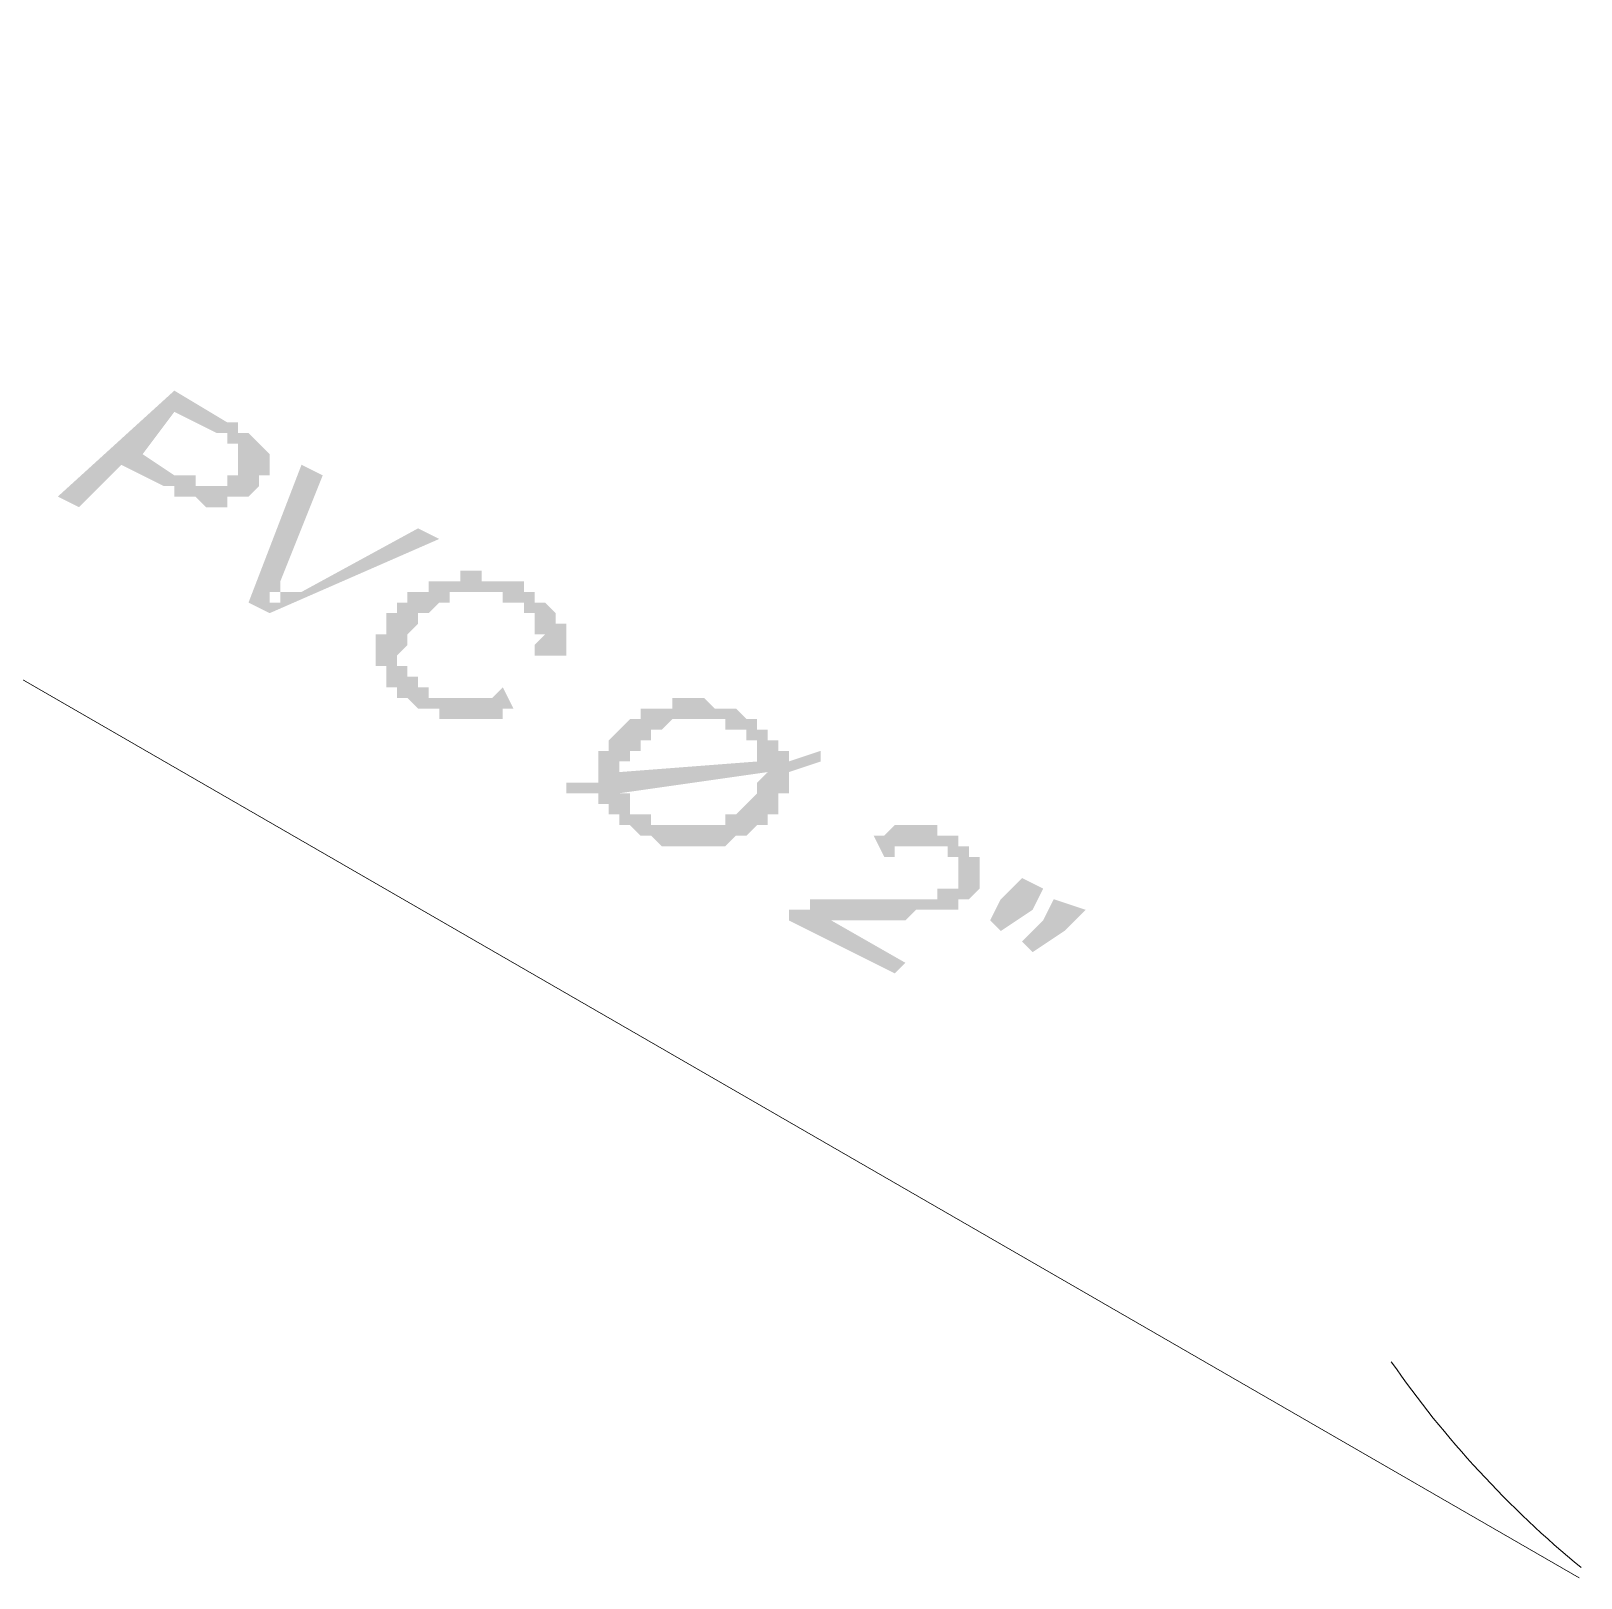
# Model space of a CAD drawing. Header units: metres. Extents: x 0 to 1935, y 0 to 1529.
# Drawn here: x 1889.8471 to 1889.9707, y 1481.8697 to 1481.9932 of the extents above; entities that cross this region are included whole.
import ezdxf

# ---------------------------------------------------------------- set-up
doc = ezdxf.new("R2010")
doc.units = ezdxf.units.M
doc.header["$LTSCALE"] = 0.005
doc.layers.add("PDF_Tub. de desague 4''", color=7, linetype='Continuous', true_color=0x002595)

msp = doc.modelspace()

# ---------------------------------------------------------------- hatches: boundary and pattern name
at = {"layer": "PDF_Tub. de desague 4''", "lineweight": 9}
h = msp.add_hatch(color=256, dxfattribs=at)
h.paths.add_polyline_path([(1889.849191719223, 1481.956011453215), (1889.858491236131, 1481.964465559495), (1889.862718289271, 1481.961929327611), (1889.862718289271, 1481.961929327611), (1889.863563699899, 1481.961929327611), (1889.863563699899, 1481.961929327611), (1889.863563699899, 1481.961929327611), (1889.863563699899, 1481.961083916983), (1889.864409110527, 1481.961083916983), (1889.864409110527, 1481.961083916983), (1889.864409110527, 1481.961083916983), (1889.864409110527, 1481.961083916983), (1889.864409110527, 1481.961083916983), (1889.864409110527, 1481.961083916983), (1889.864409110527, 1481.961083916983), (1889.865254521155, 1481.960238506355), (1889.865254521155, 1481.960238506355), (1889.865254521155, 1481.960238506355), (1889.865254521155, 1481.960238506355), (1889.865254521155, 1481.960238506355), (1889.865254521155, 1481.960238506355), (1889.865254521155, 1481.960238506355), (1889.866099931783, 1481.959393095727), (1889.866099931783, 1481.959393095727), (1889.866099931783, 1481.959393095727), (1889.866099931783, 1481.959393095727), (1889.866099931783, 1481.959393095727), (1889.866099931783, 1481.959393095727), (1889.866099931783, 1481.958547685099), (1889.866099931783, 1481.958547685099), (1889.866099931783, 1481.958547685099), (1889.866099931783, 1481.958547685099), (1889.866099931783, 1481.958547685099), (1889.866099931783, 1481.958547685099), (1889.866099931783, 1481.957702274471), (1889.866099931783, 1481.957702274471), (1889.866099931783, 1481.957702274471), (1889.866099931783, 1481.957702274471), (1889.865254521155, 1481.957702274471), (1889.865254521155, 1481.957702274471), (1889.865254521155, 1481.956856863843), (1889.865254521155, 1481.956856863843), (1889.865254521155, 1481.956856863843), (1889.865254521155, 1481.956856863843), (1889.865254521155, 1481.956856863843), (1889.865254521155, 1481.956856863843), (1889.865254521155, 1481.956856863843), (1889.864409110527, 1481.956011453215), (1889.864409110527, 1481.956011453215), (1889.864409110527, 1481.956011453215), (1889.864409110527, 1481.956011453215), (1889.864409110527, 1481.956011453215), (1889.863563699899, 1481.956011453215), (1889.863563699899, 1481.956011453215), (1889.863563699899, 1481.956011453215), (1889.863563699899, 1481.956011453215), (1889.863563699899, 1481.956011453215), (1889.862718289271, 1481.956011453215), (1889.862718289271, 1481.955166042587), (1889.862718289271, 1481.955166042587), (1889.862718289271, 1481.955166042587), (1889.861872878643, 1481.955166042587), (1889.861872878643, 1481.955166042587), (1889.861872878643, 1481.955166042587), (1889.861872878643, 1481.955166042587), (1889.861872878643, 1481.955166042587), (1889.861872878643, 1481.955166042587), (1889.861027468015, 1481.955166042587), (1889.861027468015, 1481.955166042587), (1889.861027468015, 1481.955166042587), (1889.861027468015, 1481.955166042587), (1889.861027468015, 1481.955166042587), (1889.860182057387, 1481.956011453215), (1889.860182057387, 1481.956011453215), (1889.860182057387, 1481.956011453215), (1889.860182057387, 1481.956011453215), (1889.859336646759, 1481.956011453215), (1889.859336646759, 1481.956011453215), (1889.859336646759, 1481.956011453215), (1889.859336646759, 1481.956011453215), (1889.858491236131, 1481.956011453215), (1889.858491236131, 1481.956011453215), (1889.858491236131, 1481.956011453215), (1889.858491236131, 1481.956856863843), (1889.857645825503, 1481.956856863843), (1889.857645825503, 1481.956856863843), (1889.857645825503, 1481.956856863843), (1889.854264182991, 1481.958547685099), (1889.850882540479, 1481.955166042587)], flags=0)
h.paths.add_polyline_path([(1889.855955004247, 1481.959393095727), (1889.858491236131, 1481.957702274471), (1889.859336646759, 1481.957702274471), (1889.859336646759, 1481.957702274471), (1889.859336646759, 1481.957702274471), (1889.859336646759, 1481.957702274471), (1889.860182057387, 1481.957702274471), (1889.860182057387, 1481.956856863843), (1889.860182057387, 1481.956856863843), (1889.860182057387, 1481.956856863843), (1889.861027468015, 1481.956856863843), (1889.861027468015, 1481.956856863843), (1889.861027468015, 1481.956856863843), (1889.861027468015, 1481.956856863843), (1889.861027468015, 1481.956856863843), (1889.861872878643, 1481.956856863843), (1889.861872878643, 1481.956856863843), (1889.861872878643, 1481.956856863843), (1889.861872878643, 1481.956856863843), (1889.861872878643, 1481.956856863843), (1889.862718289271, 1481.956856863843), (1889.862718289271, 1481.956856863843), (1889.862718289271, 1481.956856863843), (1889.862718289271, 1481.957702274471), (1889.862718289271, 1481.957702274471), (1889.863563699899, 1481.957702274471), (1889.863563699899, 1481.957702274471), (1889.863563699899, 1481.957702274471), (1889.863563699899, 1481.957702274471), (1889.863563699899, 1481.958547685099), (1889.863563699899, 1481.958547685099), (1889.863563699899, 1481.958547685099), (1889.863563699899, 1481.958547685099), (1889.863563699899, 1481.958547685099), (1889.863563699899, 1481.958547685099), (1889.863563699899, 1481.958547685099), (1889.863563699899, 1481.959393095727), (1889.863563699899, 1481.959393095727), (1889.863563699899, 1481.959393095727), (1889.863563699899, 1481.959393095727), (1889.863563699899, 1481.959393095727), (1889.863563699899, 1481.959393095727), (1889.863563699899, 1481.960238506355), (1889.863563699899, 1481.960238506355), (1889.863563699899, 1481.960238506355), (1889.863563699899, 1481.960238506355), (1889.862718289271, 1481.960238506355), (1889.862718289271, 1481.960238506355), (1889.862718289271, 1481.960238506355), (1889.862718289271, 1481.960238506355), (1889.862718289271, 1481.961083916983), (1889.861872878643, 1481.961083916983), (1889.861872878643, 1481.961083916983), (1889.858491236131, 1481.962774738239)], flags=0)
for points in [[(1889.864409110527, 1481.947557024423), (1889.868636163667, 1481.958547362587), (1889.870326984923, 1481.957701951959), (1889.866945342411, 1481.949247845679), (1889.866945342411, 1481.949247845679), (1889.866945342411, 1481.949247845679), (1889.866945342411, 1481.949247845679), (1889.866945342411, 1481.949247845679), (1889.866945342411, 1481.948402435051), (1889.866945342411, 1481.948402435051), (1889.866945342411, 1481.948402435051), (1889.866945342411, 1481.948402435051), (1889.866945342411, 1481.948402435051), (1889.866099931783, 1481.948402435051), (1889.866099931783, 1481.947557024423), (1889.866099931783, 1481.947557024423), (1889.866099931783, 1481.947557024423), (1889.866099931783, 1481.947557024423), (1889.866945342411, 1481.947557024423), (1889.866945342411, 1481.948402435051), (1889.866945342411, 1481.948402435051), (1889.866945342411, 1481.948402435051), (1889.866945342411, 1481.948402435051), (1889.867790753039, 1481.948402435051), (1889.867790753039, 1481.948402435051), (1889.867790753039, 1481.948402435051), (1889.867790753039, 1481.948402435051), (1889.868636163667, 1481.948402435051), (1889.868636163667, 1481.948402435051), (1889.868636163667, 1481.948402435051), (1889.877935680575, 1481.953474898819), (1889.879626501831, 1481.952629488191), (1889.866099931783, 1481.946711613795)], [(1889.884699825631, 1481.940793416887), (1889.885545236259, 1481.939102595631), (1889.885545236259, 1481.939102595631), (1889.885545236259, 1481.939102595631), (1889.885545236259, 1481.939102595631), (1889.885545236259, 1481.939102595631), (1889.884699825631, 1481.939102595631), (1889.884699825631, 1481.939102595631), (1889.884699825631, 1481.939102595631), (1889.884699825631, 1481.938257185003), (1889.883854415003, 1481.938257185003), (1889.883854415003, 1481.938257185003), (1889.883854415003, 1481.938257185003), (1889.883854415003, 1481.938257185003), (1889.883854415003, 1481.938257185003), (1889.883009004375, 1481.938257185003), (1889.883009004375, 1481.938257185003), (1889.883009004375, 1481.938257185003), (1889.883009004375, 1481.938257185003), (1889.882163593747, 1481.938257185003), (1889.882163593747, 1481.938257185003), (1889.882163593747, 1481.938257185003), (1889.882163593747, 1481.938257185003), (1889.882163593747, 1481.938257185003), (1889.881318183119, 1481.938257185003), (1889.881318183119, 1481.938257185003), (1889.881318183119, 1481.938257185003), (1889.881318183119, 1481.938257185003), (1889.880472772491, 1481.938257185003), (1889.880472772491, 1481.938257185003), (1889.880472772491, 1481.938257185003), (1889.880472772491, 1481.938257185003), (1889.880472772491, 1481.938257185003), (1889.879627361863, 1481.938257185003), (1889.879627361863, 1481.938257185003), (1889.879627361863, 1481.938257185003), (1889.879627361863, 1481.939102595631), (1889.878781951234, 1481.939102595631), (1889.878781951234, 1481.939102595631), (1889.878781951234, 1481.939102595631), (1889.878781951234, 1481.939102595631), (1889.877936540606, 1481.939102595631), (1889.877936540606, 1481.939102595631), (1889.877936540606, 1481.939102595631), (1889.877936540606, 1481.939102595631), (1889.877936540606, 1481.939102595631), (1889.877091129978, 1481.939948006259), (1889.877091129978, 1481.939948006259), (1889.877091129978, 1481.939948006259), (1889.877091129978, 1481.939948006259), (1889.877091129978, 1481.939948006259), (1889.87624571935, 1481.939948006259), (1889.87624571935, 1481.939948006259), (1889.87624571935, 1481.940793416887), (1889.87624571935, 1481.940793416887), (1889.87624571935, 1481.940793416887), (1889.87624571935, 1481.940793416887), (1889.875400308722, 1481.940793416887), (1889.875400308722, 1481.940793416887), (1889.875400308722, 1481.941638827515), (1889.875400308722, 1481.941638827515), (1889.875400308722, 1481.941638827515), (1889.875400308722, 1481.941638827515), (1889.875400308722, 1481.941638827515), (1889.875400308722, 1481.941638827515), (1889.875400308722, 1481.941638827515), (1889.875400308722, 1481.942484238143), (1889.874554898094, 1481.942484238143), (1889.874554898094, 1481.942484238143), (1889.874554898094, 1481.942484238143), (1889.874554898094, 1481.942484238143), (1889.874554898094, 1481.942484238143), (1889.874554898094, 1481.943329648771), (1889.874554898094, 1481.943329648771), (1889.874554898094, 1481.943329648771), (1889.874554898094, 1481.943329648771), (1889.874554898094, 1481.943329648771), (1889.874554898094, 1481.944175059399), (1889.874554898094, 1481.944175059399), (1889.874554898094, 1481.944175059399), (1889.874554898094, 1481.944175059399), (1889.874554898094, 1481.944175059399), (1889.874554898094, 1481.945020470027), (1889.874554898094, 1481.945020470027), (1889.874554898094, 1481.945020470027), (1889.875400308722, 1481.945020470027), (1889.875400308722, 1481.945020470027), (1889.875400308722, 1481.945020470027), (1889.875400308722, 1481.945865880655), (1889.875400308722, 1481.945865880655), (1889.875400308722, 1481.945865880655), (1889.875400308722, 1481.945865880655), (1889.875400308722, 1481.945865880655), (1889.875400308722, 1481.945865880655), (1889.875400308722, 1481.946711291283), (1889.875400308722, 1481.946711291283), (1889.87624571935, 1481.946711291283), (1889.87624571935, 1481.946711291283), (1889.87624571935, 1481.946711291283), (1889.87624571935, 1481.946711291283), (1889.87624571935, 1481.947556701911), (1889.87624571935, 1481.947556701911), (1889.87624571935, 1481.947556701911), (1889.877091129978, 1481.947556701911), (1889.877091129978, 1481.947556701911), (1889.877091129978, 1481.947556701911), (1889.877091129978, 1481.947556701911), (1889.877091129978, 1481.948402112539), (1889.877091129978, 1481.948402112539), (1889.877936540606, 1481.948402112539), (1889.877936540606, 1481.948402112539), (1889.877936540606, 1481.948402112539), (1889.877936540606, 1481.948402112539), (1889.877936540606, 1481.948402112539), (1889.877936540606, 1481.948402112539), (1889.878781951234, 1481.948402112539), (1889.878781951234, 1481.949247523167), (1889.878781951234, 1481.949247523167), (1889.878781951234, 1481.949247523167), (1889.878781951234, 1481.949247523167), (1889.879627361863, 1481.949247523167), (1889.879627361863, 1481.949247523167), (1889.879627361863, 1481.949247523167), (1889.879627361863, 1481.949247523167), (1889.879627361863, 1481.949247523167), (1889.880472772491, 1481.949247523167), (1889.880472772491, 1481.949247523167), (1889.880472772491, 1481.949247523167), (1889.880472772491, 1481.949247523167), (1889.880472772491, 1481.949247523167), (1889.881318183119, 1481.949247523167), (1889.881318183119, 1481.950092933795), (1889.881318183119, 1481.950092933795), (1889.881318183119, 1481.950092933795), (1889.882163593747, 1481.950092933795), (1889.882163593747, 1481.950092933795), (1889.882163593747, 1481.950092933795), (1889.882163593747, 1481.950092933795), (1889.883009004375, 1481.950092933795), (1889.883009004375, 1481.950092933795), (1889.883009004375, 1481.950092933795), (1889.883009004375, 1481.949247523167), (1889.883854415003, 1481.949247523167), (1889.883854415003, 1481.949247523167), (1889.883854415003, 1481.949247523167), (1889.883854415003, 1481.949247523167), (1889.884699825631, 1481.949247523167), (1889.884699825631, 1481.949247523167), (1889.884699825631, 1481.949247523167), (1889.884699825631, 1481.949247523167), (1889.885545236259, 1481.949247523167), (1889.885545236259, 1481.949247523167), (1889.885545236259, 1481.949247523167), (1889.885545236259, 1481.949247523167), (1889.885545236259, 1481.949247523167), (1889.886390646887, 1481.949247523167), (1889.886390646887, 1481.948402112539), (1889.886390646887, 1481.948402112539), (1889.886390646887, 1481.948402112539), (1889.887236057515, 1481.948402112539), (1889.887236057515, 1481.948402112539), (1889.887236057515, 1481.948402112539), (1889.887236057515, 1481.948402112539), (1889.887236057515, 1481.948402112539), (1889.887236057515, 1481.947556701911), (1889.888081468143, 1481.947556701911), (1889.888081468143, 1481.947556701911), (1889.888081468143, 1481.947556701911), (1889.888081468143, 1481.947556701911), (1889.888081468143, 1481.947556701911), (1889.888081468143, 1481.947556701911), (1889.888926878771, 1481.946711291283), (1889.888926878771, 1481.946711291283), (1889.888926878771, 1481.946711291283), (1889.888926878771, 1481.946711291283), (1889.888926878771, 1481.946711291283), (1889.888926878771, 1481.946711291283), (1889.888926878771, 1481.946711291283), (1889.888926878771, 1481.945865880655), (1889.889772289399, 1481.945865880655), (1889.889772289399, 1481.945865880655), (1889.889772289399, 1481.945865880655), (1889.889772289399, 1481.945865880655), (1889.889772289399, 1481.945865880655), (1889.889772289399, 1481.945020470027), (1889.889772289399, 1481.945020470027), (1889.889772289399, 1481.945020470027), (1889.889772289399, 1481.945020470027), (1889.889772289399, 1481.945020470027), (1889.889772289399, 1481.944175059399), (1889.889772289399, 1481.944175059399), (1889.889772289399, 1481.944175059399), (1889.889772289399, 1481.944175059399), (1889.889772289399, 1481.944175059399), (1889.889772289399, 1481.944175059399), (1889.889772289399, 1481.943329648771), (1889.889772289399, 1481.943329648771), (1889.889772289399, 1481.943329648771), (1889.888926878771, 1481.943329648771), (1889.888926878771, 1481.943329648771), (1889.887236057515, 1481.943329648771), (1889.887236057515, 1481.944175059399), (1889.887236057515, 1481.944175059399), (1889.887236057515, 1481.944175059399), (1889.887236057515, 1481.944175059399), (1889.887236057515, 1481.944175059399), (1889.888081468143, 1481.945020470027), (1889.888081468143, 1481.945020470027), (1889.888081468143, 1481.945020470027), (1889.888081468143, 1481.945020470027), (1889.888081468143, 1481.945020470027), (1889.887236057515, 1481.945020470027), (1889.887236057515, 1481.945865880655), (1889.887236057515, 1481.945865880655), (1889.887236057515, 1481.945865880655), (1889.887236057515, 1481.945865880655), (1889.887236057515, 1481.945865880655), (1889.887236057515, 1481.945865880655), (1889.887236057515, 1481.946711291283), (1889.887236057515, 1481.946711291283), (1889.887236057515, 1481.946711291283), (1889.887236057515, 1481.946711291283), (1889.886390646887, 1481.946711291283), (1889.886390646887, 1481.946711291283), (1889.886390646887, 1481.947556701911), (1889.886390646887, 1481.947556701911), (1889.886390646887, 1481.947556701911), (1889.885545236259, 1481.947556701911), (1889.885545236259, 1481.947556701911), (1889.885545236259, 1481.947556701911), (1889.885545236259, 1481.947556701911), (1889.884699825631, 1481.947556701911), (1889.884699825631, 1481.947556701911), (1889.884699825631, 1481.948402112539), (1889.884699825631, 1481.948402112539), (1889.884699825631, 1481.948402112539), (1889.883854415003, 1481.948402112539), (1889.883854415003, 1481.948402112539), (1889.883854415003, 1481.948402112539), (1889.883854415003, 1481.948402112539), (1889.883009004375, 1481.948402112539), (1889.883009004375, 1481.948402112539), (1889.883009004375, 1481.948402112539), (1889.883009004375, 1481.948402112539), (1889.882163593747, 1481.948402112539), (1889.882163593747, 1481.948402112539), (1889.882163593747, 1481.948402112539), (1889.882163593747, 1481.948402112539), (1889.882163593747, 1481.948402112539), (1889.881318183119, 1481.948402112539), (1889.881318183119, 1481.948402112539), (1889.881318183119, 1481.948402112539), (1889.881318183119, 1481.948402112539), (1889.880472772491, 1481.948402112539), (1889.880472772491, 1481.947556701911), (1889.880472772491, 1481.947556701911), (1889.880472772491, 1481.947556701911), (1889.880472772491, 1481.947556701911), (1889.879627361863, 1481.947556701911), (1889.879627361863, 1481.947556701911), (1889.879627361863, 1481.947556701911), (1889.879627361863, 1481.947556701911), (1889.879627361863, 1481.947556701911), (1889.879627361863, 1481.947556701911), (1889.878781951234, 1481.946711291283), (1889.878781951234, 1481.946711291283), (1889.878781951234, 1481.946711291283), (1889.878781951234, 1481.946711291283), (1889.878781951234, 1481.946711291283), (1889.878781951234, 1481.946711291283), (1889.877936540606, 1481.946711291283), (1889.877936540606, 1481.945865880655), (1889.877936540606, 1481.945865880655), (1889.877936540606, 1481.945865880655), (1889.877936540606, 1481.945865880655), (1889.877936540606, 1481.945865880655), (1889.877936540606, 1481.945865880655), (1889.877091129978, 1481.945020470027), (1889.877091129978, 1481.945020470027), (1889.877091129978, 1481.945020470027), (1889.877091129978, 1481.945020470027), (1889.877091129978, 1481.945020470027), (1889.877091129978, 1481.945020470027), (1889.877091129978, 1481.945020470027), (1889.877091129978, 1481.944175059399), (1889.877091129978, 1481.944175059399), (1889.877091129978, 1481.944175059399), (1889.877091129978, 1481.944175059399), (1889.877091129978, 1481.944175059399), (1889.877091129978, 1481.944175059399), (1889.87624571935, 1481.943329648771), (1889.87624571935, 1481.943329648771), (1889.87624571935, 1481.943329648771), (1889.87624571935, 1481.943329648771), (1889.87624571935, 1481.943329648771), (1889.87624571935, 1481.942484238143), (1889.877091129978, 1481.942484238143), (1889.877091129978, 1481.942484238143), (1889.877091129978, 1481.942484238143), (1889.877091129978, 1481.942484238143), (1889.877091129978, 1481.942484238143), (1889.877091129978, 1481.942484238143), (1889.877091129978, 1481.941638827515), (1889.877091129978, 1481.941638827515), (1889.877091129978, 1481.941638827515), (1889.877091129978, 1481.941638827515), (1889.877091129978, 1481.941638827515), (1889.877936540606, 1481.941638827515), (1889.877936540606, 1481.940793416887), (1889.877936540606, 1481.940793416887), (1889.877936540606, 1481.940793416887), (1889.877936540606, 1481.940793416887), (1889.877936540606, 1481.940793416887), (1889.878781951234, 1481.940793416887), (1889.878781951234, 1481.940793416887), (1889.878781951234, 1481.939948006259), (1889.878781951234, 1481.939948006259), (1889.879627361863, 1481.939948006259), (1889.879627361863, 1481.939948006259), (1889.879627361863, 1481.939948006259), (1889.879627361863, 1481.939948006259), (1889.879627361863, 1481.939948006259), (1889.880472772491, 1481.939948006259), (1889.880472772491, 1481.939948006259), (1889.880472772491, 1481.939948006259), (1889.880472772491, 1481.939948006259), (1889.881318183119, 1481.939948006259), (1889.881318183119, 1481.939948006259), (1889.881318183119, 1481.939948006259), (1889.881318183119, 1481.939948006259), (1889.882163593747, 1481.939948006259), (1889.882163593747, 1481.939948006259), (1889.882163593747, 1481.939948006259), (1889.882163593747, 1481.939948006259), (1889.882163593747, 1481.939948006259), (1889.883009004375, 1481.939948006259), (1889.883009004375, 1481.939948006259), (1889.883009004375, 1481.939948006259), (1889.883009004375, 1481.939948006259), (1889.883854415003, 1481.939948006259), (1889.883854415003, 1481.939948006259), (1889.883854415003, 1481.939948006259), (1889.883854415003, 1481.939948006259), (1889.883854415003, 1481.939948006259), (1889.884699825631, 1481.940793416887), (1889.884699825631, 1481.940793416887), (1889.884699825631, 1481.940793416887)], [(1889.916827149558, 1481.918811880527), (1889.91598173893, 1481.9179664699), (1889.90752763265, 1481.922193523039), (1889.90752763265, 1481.922193523039), (1889.90752763265, 1481.923038933668), (1889.90752763265, 1481.923038933668), (1889.908373043278, 1481.923038933668), (1889.908373043278, 1481.923038933668), (1889.908373043278, 1481.923038933668), (1889.908373043278, 1481.923038933668), (1889.908373043278, 1481.923038933668), (1889.909218453906, 1481.923038933668), (1889.909218453906, 1481.923038933668), (1889.909218453906, 1481.923038933668), (1889.909218453906, 1481.923038933668), (1889.909218453906, 1481.923884344295), (1889.910063864534, 1481.923884344295), (1889.910063864534, 1481.923884344295), (1889.910063864534, 1481.923884344295), (1889.910063864534, 1481.923884344295), (1889.910909275162, 1481.923884344295), (1889.910909275162, 1481.923884344295), (1889.910909275162, 1481.923884344295), (1889.910909275162, 1481.923884344295), (1889.910909275162, 1481.923884344295), (1889.91175468579, 1481.923884344295), (1889.91175468579, 1481.923884344295), (1889.91175468579, 1481.923884344295), (1889.91175468579, 1481.923884344295), (1889.91175468579, 1481.923884344295), (1889.912600096418, 1481.923884344295), (1889.912600096418, 1481.923884344295), (1889.912600096418, 1481.923884344295), (1889.913445507046, 1481.923884344295), (1889.913445507046, 1481.923884344295), (1889.913445507046, 1481.923884344295), (1889.913445507046, 1481.923884344295), (1889.914290917674, 1481.923884344295), (1889.914290917674, 1481.923884344295), (1889.914290917674, 1481.923884344295), (1889.915136328302, 1481.923884344295), (1889.915136328302, 1481.923884344295), (1889.915136328302, 1481.923884344295), (1889.91598173893, 1481.923884344295), (1889.91598173893, 1481.923884344295), (1889.91598173893, 1481.923884344295), (1889.91598173893, 1481.923884344295), (1889.916827149558, 1481.923884344295), (1889.916827149558, 1481.923884344295), (1889.916827149558, 1481.923884344295), (1889.916827149558, 1481.923884344295), (1889.917672560186, 1481.923884344295), (1889.917672560186, 1481.923884344295), (1889.917672560186, 1481.923884344295), (1889.917672560186, 1481.923884344295), (1889.917672560186, 1481.923884344295), (1889.918517970814, 1481.923884344295), (1889.918517970814, 1481.923884344295), (1889.918517970814, 1481.923884344295), (1889.918517970814, 1481.923884344295), (1889.918517970814, 1481.923884344295), (1889.919363381442, 1481.923884344295), (1889.919363381442, 1481.923884344295), (1889.919363381442, 1481.924729754924), (1889.919363381442, 1481.924729754924), (1889.92020879207, 1481.924729754924), (1889.92020879207, 1481.924729754924), (1889.92020879207, 1481.924729754924), (1889.92020879207, 1481.924729754924), (1889.92020879207, 1481.924729754924), (1889.92020879207, 1481.924729754924), (1889.92020879207, 1481.924729754924), (1889.921054202698, 1481.924729754924), (1889.921054202698, 1481.925575165551), (1889.921054202698, 1481.925575165551), (1889.921054202698, 1481.925575165551), (1889.921054202698, 1481.925575165551), (1889.921054202698, 1481.925575165551), (1889.921054202698, 1481.925575165551), (1889.921054202698, 1481.92642057618), (1889.921054202698, 1481.92642057618), (1889.921054202698, 1481.92642057618), (1889.921054202698, 1481.92642057618), (1889.921054202698, 1481.92642057618), (1889.921054202698, 1481.92642057618), (1889.921054202698, 1481.927265986807), (1889.921054202698, 1481.927265986807), (1889.921054202698, 1481.927265986807), (1889.92020879207, 1481.927265986807), (1889.92020879207, 1481.927265986807), (1889.92020879207, 1481.927265986807), (1889.92020879207, 1481.927265986807), (1889.92020879207, 1481.928111397436), (1889.919363381442, 1481.928111397436), (1889.919363381442, 1481.928111397436), (1889.919363381442, 1481.928111397436), (1889.919363381442, 1481.928111397436), (1889.919363381442, 1481.928111397436), (1889.918517970814, 1481.928111397436), (1889.918517970814, 1481.928111397436), (1889.918517970814, 1481.928111397436), (1889.918517970814, 1481.928111397436), (1889.917672560186, 1481.928111397436), (1889.917672560186, 1481.928111397436), (1889.917672560186, 1481.928111397436), (1889.917672560186, 1481.928111397436), (1889.917672560186, 1481.928111397436), (1889.916827149558, 1481.928111397436), (1889.916827149558, 1481.928111397436), (1889.916827149558, 1481.928111397436), (1889.916827149558, 1481.928111397436), (1889.916827149558, 1481.928111397436), (1889.91598173893, 1481.928111397436), (1889.91598173893, 1481.928111397436), (1889.91598173893, 1481.928111397436), (1889.91598173893, 1481.928111397436), (1889.91598173893, 1481.927265986807), (1889.915136328302, 1481.927265986807), (1889.914290917674, 1481.928956808064), (1889.914290917674, 1481.928956808064), (1889.914290917674, 1481.928956808064), (1889.914290917674, 1481.928956808064), (1889.915136328302, 1481.928956808064), (1889.915136328302, 1481.928956808064), (1889.915136328302, 1481.928956808064), (1889.915136328302, 1481.928956808064), (1889.915136328302, 1481.928956808064), (1889.91598173893, 1481.929802218692), (1889.91598173893, 1481.929802218692), (1889.91598173893, 1481.929802218692), (1889.91598173893, 1481.929802218692), (1889.91598173893, 1481.929802218692), (1889.916827149558, 1481.929802218692), (1889.916827149558, 1481.929802218692), (1889.916827149558, 1481.929802218692), (1889.916827149558, 1481.929802218692), (1889.916827149558, 1481.929802218692), (1889.917672560186, 1481.929802218692), (1889.917672560186, 1481.929802218692), (1889.917672560186, 1481.929802218692), (1889.917672560186, 1481.929802218692), (1889.918517970814, 1481.929802218692), (1889.918517970814, 1481.929802218692), (1889.918517970814, 1481.929802218692), (1889.918517970814, 1481.929802218692), (1889.919363381442, 1481.929802218692), (1889.919363381442, 1481.929802218692), (1889.919363381442, 1481.929802218692), (1889.919363381442, 1481.928956808064), (1889.919363381442, 1481.928956808064), (1889.92020879207, 1481.928956808064), (1889.92020879207, 1481.928956808064), (1889.92020879207, 1481.928956808064), (1889.92020879207, 1481.928956808064), (1889.921054202698, 1481.928956808064), (1889.921054202698, 1481.928956808064), (1889.921054202698, 1481.928111397436), (1889.921054202698, 1481.928111397436), (1889.921054202698, 1481.928111397436), (1889.921899613326, 1481.928111397436), (1889.921899613326, 1481.928111397436), (1889.921899613326, 1481.928111397436), (1889.921899613326, 1481.928111397436), (1889.921899613326, 1481.927265986807), (1889.921899613326, 1481.927265986807), (1889.922745023954, 1481.927265986807), (1889.922745023954, 1481.927265986807), (1889.922745023954, 1481.927265986807), (1889.922745023954, 1481.927265986807), (1889.922745023954, 1481.927265986807), (1889.922745023954, 1481.92642057618), (1889.922745023954, 1481.92642057618), (1889.922745023954, 1481.92642057618), (1889.922745023954, 1481.92642057618), (1889.922745023954, 1481.92642057618), (1889.922745023954, 1481.92642057618), (1889.922745023954, 1481.925575165551), (1889.922745023954, 1481.925575165551), (1889.922745023954, 1481.925575165551), (1889.922745023954, 1481.925575165551), (1889.922745023954, 1481.925575165551), (1889.922745023954, 1481.925575165551), (1889.922745023954, 1481.924729754924), (1889.922745023954, 1481.924729754924), (1889.922745023954, 1481.924729754924), (1889.922745023954, 1481.924729754924), (1889.922745023954, 1481.924729754924), (1889.922745023954, 1481.924729754924), (1889.921899613326, 1481.923884344295), (1889.921899613326, 1481.923884344295), (1889.921899613326, 1481.923884344295), (1889.921899613326, 1481.923884344295), (1889.921899613326, 1481.923884344295), (1889.921899613326, 1481.923884344295), (1889.921899613326, 1481.923884344295), (1889.921054202698, 1481.923884344295), (1889.921054202698, 1481.923038933668), (1889.921054202698, 1481.923038933668), (1889.921054202698, 1481.923038933668), (1889.921054202698, 1481.923038933668), (1889.92020879207, 1481.923038933668), (1889.92020879207, 1481.923038933668), (1889.92020879207, 1481.923038933668), (1889.92020879207, 1481.923038933668), (1889.92020879207, 1481.923038933668), (1889.919363381442, 1481.923038933668), (1889.919363381442, 1481.923038933668), (1889.919363381442, 1481.923038933668), (1889.919363381442, 1481.923038933668), (1889.918517970814, 1481.923038933668), (1889.918517970814, 1481.923038933668), (1889.918517970814, 1481.923038933668), (1889.918517970814, 1481.923038933668), (1889.918517970814, 1481.923038933668), (1889.917672560186, 1481.923038933668), (1889.917672560186, 1481.923038933668), (1889.917672560186, 1481.923038933668), (1889.917672560186, 1481.923038933668), (1889.917672560186, 1481.923038933668), (1889.916827149558, 1481.922193523039), (1889.916827149558, 1481.922193523039), (1889.916827149558, 1481.922193523039), (1889.916827149558, 1481.922193523039), (1889.91598173893, 1481.922193523039), (1889.91598173893, 1481.922193523039), (1889.91598173893, 1481.922193523039), (1889.915136328302, 1481.922193523039), (1889.915136328302, 1481.922193523039), (1889.915136328302, 1481.922193523039), (1889.915136328302, 1481.922193523039), (1889.914290917674, 1481.922193523039), (1889.914290917674, 1481.922193523039), (1889.914290917674, 1481.922193523039), (1889.913445507046, 1481.922193523039), (1889.913445507046, 1481.922193523039), (1889.913445507046, 1481.922193523039), (1889.912600096418, 1481.922193523039), (1889.912600096418, 1481.922193523039), (1889.912600096418, 1481.922193523039), (1889.912600096418, 1481.922193523039), (1889.912600096418, 1481.922193523039), (1889.91175468579, 1481.922193523039), (1889.91175468579, 1481.922193523039), (1889.91175468579, 1481.922193523039), (1889.91175468579, 1481.922193523039), (1889.91175468579, 1481.922193523039), (1889.910909275162, 1481.922193523039), (1889.910909275162, 1481.922193523039), (1889.910909275162, 1481.922193523039), (1889.910909275162, 1481.922193523039), (1889.910909275162, 1481.922193523039)]]:
    msp.add_hatch(color=256, dxfattribs=at).paths.add_polyline_path(points)
h = msp.add_hatch(color=256, dxfattribs=at)
h.paths.add_polyline_path([(1889.907526772618, 1481.934875327483), (1889.910063004502, 1481.935720738111), (1889.910063004502, 1481.934875327483), (1889.907526772618, 1481.934029916855), (1889.907526772618, 1481.934029916855), (1889.907526772618, 1481.934029916855), (1889.907526772618, 1481.934029916855), (1889.907526772618, 1481.933184506227), (1889.907526772618, 1481.933184506227), (1889.907526772618, 1481.933184506227), (1889.907526772618, 1481.933184506227), (1889.907526772618, 1481.933184506227), (1889.907526772618, 1481.932339095599), (1889.907526772618, 1481.932339095599), (1889.907526772618, 1481.932339095599), (1889.90668136199, 1481.932339095599), (1889.90668136199, 1481.932339095599), (1889.90668136199, 1481.932339095599), (1889.90668136199, 1481.932339095599), (1889.90668136199, 1481.931493684971), (1889.90668136199, 1481.931493684971), (1889.90668136199, 1481.931493684971), (1889.90668136199, 1481.931493684971), (1889.90668136199, 1481.931493684971), (1889.90668136199, 1481.931493684971), (1889.90668136199, 1481.930648274343), (1889.905835951362, 1481.930648274343), (1889.905835951362, 1481.930648274343), (1889.905835951362, 1481.930648274343), (1889.905835951362, 1481.930648274343), (1889.905835951362, 1481.930648274343), (1889.905835951362, 1481.930648274343), (1889.905835951362, 1481.929802863715), (1889.904990540734, 1481.929802863715), (1889.904990540734, 1481.929802863715), (1889.904990540734, 1481.929802863715), (1889.904990540734, 1481.929802863715), (1889.904990540734, 1481.929802863715), (1889.904990540734, 1481.929802863715), (1889.904145130106, 1481.928957453087), (1889.904145130106, 1481.928957453087), (1889.904145130106, 1481.928957453087), (1889.904145130106, 1481.928957453087), (1889.904145130106, 1481.928957453087), (1889.903299719478, 1481.928957453087), (1889.903299719478, 1481.928957453087), (1889.903299719478, 1481.928957453087), (1889.903299719478, 1481.928957453087), (1889.903299719478, 1481.928957453087), (1889.90245430885, 1481.928112042459), (1889.90245430885, 1481.928112042459), (1889.90245430885, 1481.928112042459), (1889.90245430885, 1481.928112042459), (1889.90245430885, 1481.928112042459), (1889.901608898222, 1481.928112042459), (1889.901608898222, 1481.928112042459), (1889.901608898222, 1481.928112042459), (1889.901608898222, 1481.928112042459), (1889.900763487594, 1481.928112042459), (1889.900763487594, 1481.928112042459), (1889.900763487594, 1481.928112042459), (1889.900763487594, 1481.928112042459), (1889.900763487594, 1481.928112042459), (1889.899918076966, 1481.928112042459), (1889.899918076966, 1481.928112042459), (1889.899918076966, 1481.928112042459), (1889.899918076966, 1481.928112042459), (1889.899072666338, 1481.928112042459), (1889.899072666338, 1481.928112042459), (1889.899072666338, 1481.928112042459), (1889.899072666338, 1481.928112042459), (1889.89822725571, 1481.928112042459), (1889.89822725571, 1481.928112042459), (1889.89822725571, 1481.928112042459), (1889.89822725571, 1481.928112042459), (1889.897381845082, 1481.928112042459), (1889.897381845082, 1481.928112042459), (1889.897381845082, 1481.928112042459), (1889.897381845082, 1481.928112042459), (1889.896536434454, 1481.928957453087), (1889.896536434454, 1481.928957453087), (1889.896536434454, 1481.928957453087), (1889.896536434454, 1481.928957453087), (1889.896536434454, 1481.928957453087), (1889.895691023826, 1481.928957453087), (1889.895691023826, 1481.928957453087), (1889.895691023826, 1481.928957453087), (1889.895691023826, 1481.928957453087), (1889.895691023826, 1481.928957453087), (1889.894845613198, 1481.929802863715), (1889.894845613198, 1481.929802863715), (1889.894845613198, 1481.929802863715), (1889.894845613198, 1481.929802863715), (1889.894845613198, 1481.929802863715), (1889.89400020257, 1481.929802863715), (1889.89400020257, 1481.929802863715), (1889.89400020257, 1481.929802863715), (1889.89400020257, 1481.930648274343), (1889.89400020257, 1481.930648274343), (1889.893154791942, 1481.930648274343), (1889.893154791942, 1481.930648274343), (1889.893154791942, 1481.930648274343), (1889.893154791942, 1481.930648274343), (1889.893154791942, 1481.930648274343), (1889.893154791942, 1481.931493684971), (1889.893154791942, 1481.931493684971), (1889.893154791942, 1481.931493684971), (1889.893154791942, 1481.931493684971), (1889.893154791942, 1481.931493684971), (1889.892309381314, 1481.931493684971), (1889.892309381314, 1481.932339095599), (1889.892309381314, 1481.932339095599), (1889.892309381314, 1481.932339095599), (1889.892309381314, 1481.932339095599), (1889.88977314943, 1481.932339095599), (1889.88977314943, 1481.933184506227), (1889.892309381314, 1481.933184506227), (1889.892309381314, 1481.934029916855), (1889.892309381314, 1481.934029916855), (1889.892309381314, 1481.934029916855), (1889.892309381314, 1481.934029916855), (1889.892309381314, 1481.934029916855), (1889.892309381314, 1481.934875327483), (1889.892309381314, 1481.934875327483), (1889.892309381314, 1481.934875327483), (1889.892309381314, 1481.934875327483), (1889.892309381314, 1481.934875327483), (1889.892309381314, 1481.934875327483), (1889.892309381314, 1481.935720738111), (1889.892309381314, 1481.935720738111), (1889.892309381314, 1481.935720738111), (1889.892309381314, 1481.935720738111), (1889.892309381314, 1481.935720738111), (1889.893154791942, 1481.935720738111), (1889.893154791942, 1481.935720738111), (1889.893154791942, 1481.936566148739), (1889.893154791942, 1481.936566148739), (1889.893154791942, 1481.936566148739), (1889.893154791942, 1481.936566148739), (1889.893154791942, 1481.936566148739), (1889.893154791942, 1481.936566148739), (1889.89400020257, 1481.937411559367), (1889.89400020257, 1481.937411559367), (1889.89400020257, 1481.937411559367), (1889.89400020257, 1481.937411559367), (1889.89400020257, 1481.937411559367), (1889.89400020257, 1481.937411559367), (1889.89400020257, 1481.937411559367), (1889.894845613198, 1481.938256969995), (1889.894845613198, 1481.938256969995), (1889.894845613198, 1481.938256969995), (1889.894845613198, 1481.938256969995), (1889.894845613198, 1481.938256969995), (1889.894845613198, 1481.938256969995), (1889.895691023826, 1481.938256969995), (1889.895691023826, 1481.938256969995), (1889.895691023826, 1481.939102380623), (1889.895691023826, 1481.939102380623), (1889.895691023826, 1481.939102380623), (1889.896536434454, 1481.939102380623), (1889.896536434454, 1481.939102380623), (1889.896536434454, 1481.939102380623), (1889.896536434454, 1481.939102380623), (1889.896536434454, 1481.939102380623), (1889.897381845082, 1481.939102380623), (1889.897381845082, 1481.939102380623), (1889.897381845082, 1481.939102380623), (1889.897381845082, 1481.939102380623), (1889.897381845082, 1481.939102380623), (1889.89822725571, 1481.939102380623), (1889.89822725571, 1481.939947791251), (1889.89822725571, 1481.939947791251), (1889.89822725571, 1481.939947791251), (1889.899072666338, 1481.939947791251), (1889.899072666338, 1481.939947791251), (1889.899072666338, 1481.939947791251), (1889.899072666338, 1481.939947791251), (1889.899918076966, 1481.939947791251), (1889.899918076966, 1481.939947791251), (1889.899918076966, 1481.939947791251), (1889.899918076966, 1481.939947791251), (1889.900763487594, 1481.939947791251), (1889.900763487594, 1481.939947791251), (1889.900763487594, 1481.939947791251), (1889.900763487594, 1481.939947791251), (1889.900763487594, 1481.939947791251), (1889.901608898222, 1481.939102380623), (1889.901608898222, 1481.939102380623), (1889.901608898222, 1481.939102380623), (1889.901608898222, 1481.939102380623), (1889.90245430885, 1481.939102380623), (1889.90245430885, 1481.939102380623), (1889.90245430885, 1481.939102380623), (1889.90245430885, 1481.939102380623), (1889.903299719478, 1481.939102380623), (1889.903299719478, 1481.939102380623), (1889.903299719478, 1481.939102380623), (1889.903299719478, 1481.939102380623), (1889.903299719478, 1481.939102380623), (1889.904145130106, 1481.938256969995), (1889.904145130106, 1481.938256969995), (1889.904145130106, 1481.938256969995), (1889.904145130106, 1481.938256969995), (1889.904145130106, 1481.938256969995), (1889.904990540734, 1481.938256969995), (1889.904990540734, 1481.938256969995), (1889.904990540734, 1481.938256969995), (1889.904990540734, 1481.937411559367), (1889.904990540734, 1481.937411559367), (1889.905835951362, 1481.937411559367), (1889.905835951362, 1481.937411559367), (1889.905835951362, 1481.937411559367), (1889.905835951362, 1481.937411559367), (1889.905835951362, 1481.937411559367), (1889.905835951362, 1481.937411559367), (1889.905835951362, 1481.936566148739), (1889.90668136199, 1481.936566148739), (1889.90668136199, 1481.936566148739), (1889.90668136199, 1481.936566148739), (1889.90668136199, 1481.936566148739), (1889.90668136199, 1481.936566148739), (1889.90668136199, 1481.935720738111), (1889.90668136199, 1481.935720738111), (1889.90668136199, 1481.935720738111), (1889.90668136199, 1481.935720738111), (1889.907526772618, 1481.935720738111), (1889.907526772618, 1481.934875327483), (1889.907526772618, 1481.934875327483)], flags=0)
h.paths.add_polyline_path([(1889.904990540734, 1481.934875327483), (1889.904990540734, 1481.934875327483), (1889.904990540734, 1481.935720738111), (1889.904990540734, 1481.935720738111), (1889.904990540734, 1481.935720738111), (1889.904990540734, 1481.935720738111), (1889.904990540734, 1481.935720738111), (1889.904990540734, 1481.935720738111), (1889.904990540734, 1481.936566148739), (1889.904990540734, 1481.936566148739), (1889.904990540734, 1481.936566148739), (1889.904145130106, 1481.936566148739), (1889.904145130106, 1481.936566148739), (1889.904145130106, 1481.936566148739), (1889.904145130106, 1481.936566148739), (1889.904145130106, 1481.937411559367), (1889.904145130106, 1481.937411559367), (1889.903299719478, 1481.937411559367), (1889.903299719478, 1481.937411559367), (1889.903299719478, 1481.937411559367), (1889.903299719478, 1481.937411559367), (1889.903299719478, 1481.937411559367), (1889.90245430885, 1481.937411559367), (1889.90245430885, 1481.937411559367), (1889.90245430885, 1481.937411559367), (1889.90245430885, 1481.938256969995), (1889.90245430885, 1481.938256969995), (1889.901608898222, 1481.938256969995), (1889.901608898222, 1481.938256969995), (1889.901608898222, 1481.938256969995), (1889.901608898222, 1481.938256969995), (1889.900763487594, 1481.938256969995), (1889.900763487594, 1481.938256969995), (1889.900763487594, 1481.938256969995), (1889.900763487594, 1481.938256969995), (1889.899918076966, 1481.938256969995), (1889.899918076966, 1481.938256969995), (1889.899918076966, 1481.938256969995), (1889.899918076966, 1481.938256969995), (1889.899072666338, 1481.938256969995), (1889.899072666338, 1481.938256969995), (1889.899072666338, 1481.938256969995), (1889.899072666338, 1481.938256969995), (1889.899072666338, 1481.938256969995), (1889.899072666338, 1481.938256969995), (1889.89822725571, 1481.938256969995), (1889.89822725571, 1481.938256969995), (1889.89822725571, 1481.938256969995), (1889.89822725571, 1481.938256969995), (1889.89822725571, 1481.938256969995), (1889.897381845082, 1481.937411559367), (1889.897381845082, 1481.937411559367), (1889.897381845082, 1481.937411559367), (1889.897381845082, 1481.937411559367), (1889.897381845082, 1481.937411559367), (1889.896536434454, 1481.937411559367), (1889.896536434454, 1481.937411559367), (1889.896536434454, 1481.937411559367), (1889.896536434454, 1481.937411559367), (1889.896536434454, 1481.936566148739), (1889.895691023826, 1481.936566148739), (1889.895691023826, 1481.936566148739), (1889.895691023826, 1481.936566148739), (1889.895691023826, 1481.936566148739), (1889.895691023826, 1481.936566148739), (1889.895691023826, 1481.936566148739), (1889.895691023826, 1481.935720738111), (1889.894845613198, 1481.935720738111), (1889.894845613198, 1481.935720738111), (1889.894845613198, 1481.935720738111), (1889.894845613198, 1481.935720738111), (1889.894845613198, 1481.935720738111), (1889.894845613198, 1481.934875327483), (1889.894845613198, 1481.934875327483), (1889.894845613198, 1481.934875327483), (1889.894845613198, 1481.934875327483), (1889.894845613198, 1481.934875327483), (1889.89400020257, 1481.934875327483), (1889.89400020257, 1481.934875327483), (1889.89400020257, 1481.934029916855), (1889.89400020257, 1481.934029916855), (1889.89400020257, 1481.934029916855), (1889.89400020257, 1481.934029916855), (1889.89400020257, 1481.934029916855), (1889.89400020257, 1481.934029916855)], flags=0)
h.paths.add_polyline_path([(1889.905835951362, 1481.934029916855), (1889.89400020257, 1481.932339095599), (1889.89400020257, 1481.932339095599), (1889.89400020257, 1481.932339095599), (1889.89400020257, 1481.932339095599), (1889.894845613198, 1481.932339095599), (1889.894845613198, 1481.931493684971), (1889.894845613198, 1481.931493684971), (1889.894845613198, 1481.931493684971), (1889.894845613198, 1481.931493684971), (1889.894845613198, 1481.931493684971), (1889.894845613198, 1481.931493684971), (1889.894845613198, 1481.931493684971), (1889.894845613198, 1481.930648274343), (1889.895691023826, 1481.930648274343), (1889.895691023826, 1481.930648274343), (1889.895691023826, 1481.930648274343), (1889.895691023826, 1481.930648274343), (1889.895691023826, 1481.930648274343), (1889.896536434454, 1481.930648274343), (1889.896536434454, 1481.930648274343), (1889.896536434454, 1481.929802863715), (1889.896536434454, 1481.929802863715), (1889.896536434454, 1481.929802863715), (1889.897381845082, 1481.929802863715), (1889.897381845082, 1481.929802863715), (1889.897381845082, 1481.929802863715), (1889.897381845082, 1481.929802863715), (1889.897381845082, 1481.929802863715), (1889.89822725571, 1481.929802863715), (1889.89822725571, 1481.929802863715), (1889.89822725571, 1481.929802863715), (1889.89822725571, 1481.929802863715), (1889.899072666338, 1481.929802863715), (1889.899072666338, 1481.929802863715), (1889.899072666338, 1481.929802863715), (1889.899072666338, 1481.929802863715), (1889.899918076966, 1481.929802863715), (1889.899918076966, 1481.929802863715), (1889.899918076966, 1481.929802863715), (1889.899918076966, 1481.929802863715), (1889.899918076966, 1481.929802863715), (1889.900763487594, 1481.929802863715), (1889.900763487594, 1481.929802863715), (1889.900763487594, 1481.929802863715), (1889.900763487594, 1481.929802863715), (1889.900763487594, 1481.929802863715), (1889.901608898222, 1481.929802863715), (1889.901608898222, 1481.929802863715), (1889.901608898222, 1481.929802863715), (1889.901608898222, 1481.929802863715), (1889.901608898222, 1481.929802863715), (1889.90245430885, 1481.929802863715), (1889.90245430885, 1481.929802863715), (1889.90245430885, 1481.929802863715), (1889.90245430885, 1481.930648274343), (1889.90245430885, 1481.930648274343), (1889.903299719478, 1481.930648274343), (1889.903299719478, 1481.930648274343), (1889.903299719478, 1481.930648274343), (1889.903299719478, 1481.930648274343), (1889.903299719478, 1481.930648274343), (1889.903299719478, 1481.930648274343), (1889.904145130106, 1481.931493684971), (1889.904145130106, 1481.931493684971), (1889.904145130106, 1481.931493684971), (1889.904145130106, 1481.931493684971), (1889.904145130106, 1481.931493684971), (1889.904145130106, 1481.931493684971), (1889.904145130106, 1481.931493684971), (1889.904990540734, 1481.932339095599), (1889.904990540734, 1481.932339095599), (1889.904990540734, 1481.932339095599), (1889.904990540734, 1481.932339095599), (1889.904990540734, 1481.932339095599), (1889.904990540734, 1481.932339095599), (1889.904990540734, 1481.933184506227), (1889.904990540734, 1481.933184506227), (1889.904990540734, 1481.933184506227), (1889.904990540734, 1481.933184506227), (1889.904990540734, 1481.933184506227), (1889.904990540734, 1481.933184506227), (1889.905835951362, 1481.934029916855), (1889.905835951362, 1481.934029916855), (1889.905835951362, 1481.934029916855)], flags=0)
h = msp.add_hatch(color=256, dxfattribs=at)
h.paths.add_polyline_path([(1889.923590434582, 1481.922193630543), (1889.92443584521, 1481.923884451799), (1889.926126666466, 1481.925575273056), (1889.927817487722, 1481.924729862427), (1889.926972077094, 1481.923039041171), (1889.92443584521, 1481.921348219915)], flags=0)
h.paths.add_polyline_path([(1889.926126666466, 1481.920502809287), (1889.927817487722, 1481.922193630543), (1889.92866289835, 1481.923884451799), (1889.931199130234, 1481.923039041171), (1889.929508308978, 1481.921348219915), (1889.926972077094, 1481.919657398659)], flags=0)

# ---------------------------------------------------------------- linework, layer by layer
msp.add_lwpolyline([(1889.756694508181, 1481.993158133986), (1889.97058339707, 1481.869728182295)], dxfattribs=at)
msp.add_arc((1890.022590103115, 1481.933567870163), 0.08159982001601823, 214.8166338303359, 230.5453904535609, dxfattribs=at)

doc.saveas('drawing.dxf')
